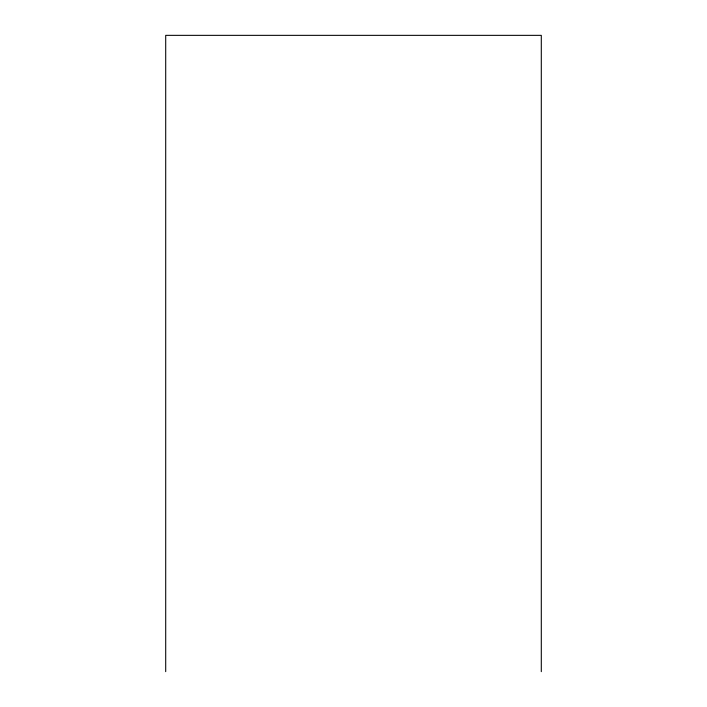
<?xml version="1.0" encoding="UTF-8"?>
<svg xmlns="http://www.w3.org/2000/svg" width="707" height="707" viewBox="0 0 707 707"><rect width="100%" height="100%" fill="white"/><g stroke="black" fill="none" stroke-linecap="round" stroke-linejoin="round"><path stroke-width="1.06" d="M541.297 671.65L541.297 35.35L165.703 35.35L165.703 671.65"/></g></svg>
